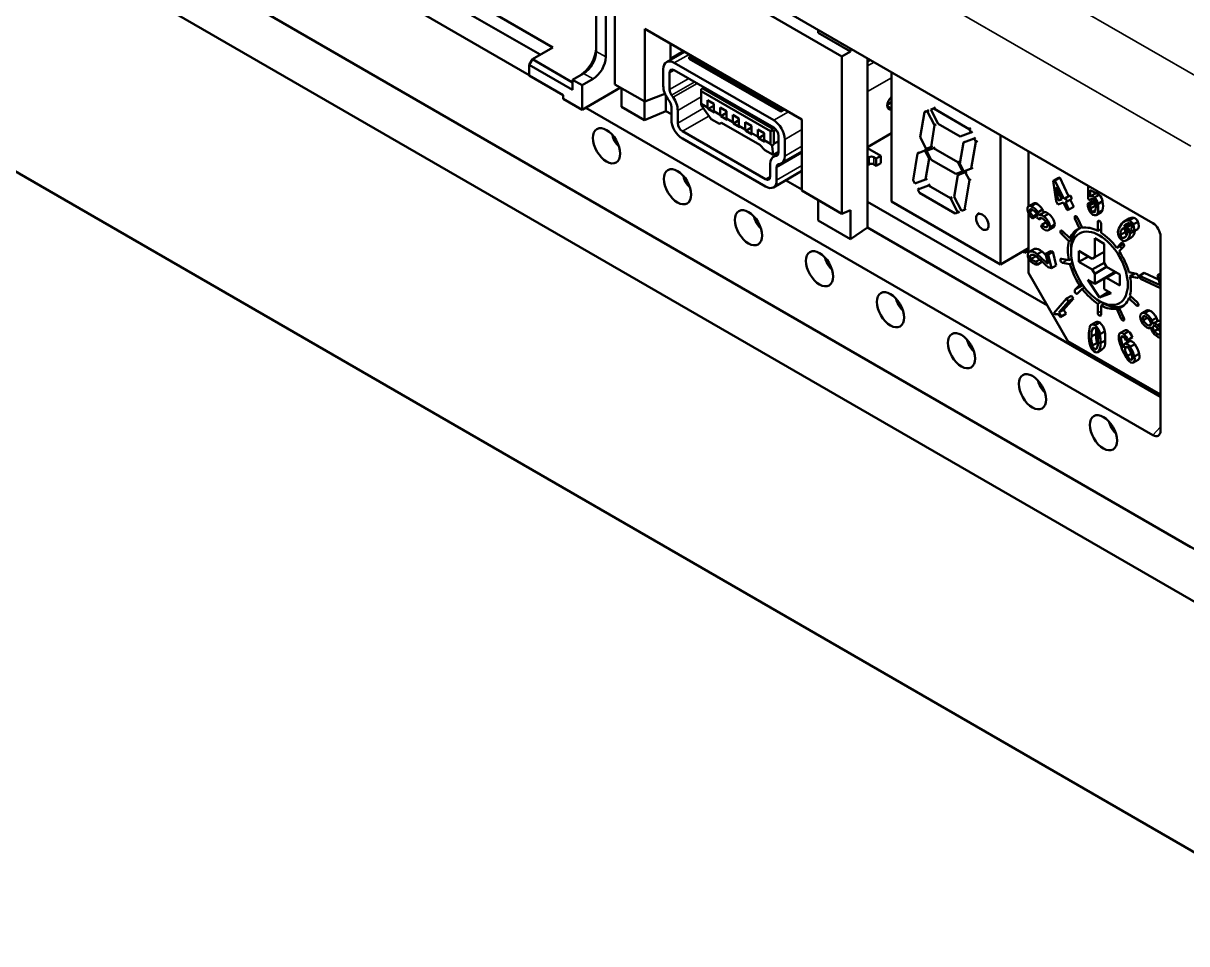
# Model space of a CAD drawing. Header units: millimetres. Extents: x 16 to 1137, y -51 to 344.
# Drawn here: x 284.8 to 336.9, y 202.9 to 244.2 of the extents above; entities that cross this region are included whole.
import ezdxf

# ---------------------------------------------------------------- set-up
doc = ezdxf.new("R2010")
doc.units = ezdxf.units.MM
doc.header["$LTSCALE"] = 1.2
doc.layers.add('외형선(ISO)', color=7, linetype='Continuous', lineweight=50)
doc.layers.add('좁은 외형선(ISO)', color=7, linetype='Continuous', lineweight=35)

msp = doc.modelspace()

# ---------------------------------------------------------------- linework, layer by layer
at = {"layer": '외형선(ISO)', "color": 7}
for p, q in [((342.767, 215.059), (251.55, 267.723)), ((338.878, 219.672), (255.439, 267.845)), ((337.113, 220.691), (257.21, 266.823)), ((344.358, 202.913), (251.727, 256.394)), ((292.456, 252.352), (308.508, 243.085)), ((292.456, 251.699), (307.942, 242.758)), ((307.447, 241.844), (291.417, 251.099)), ((310.999, 249.297), (335.4, 235.209)), ((311.291, 241.422), (311.291, 248.556)), ((311.291, 248.556), (321.464, 242.683)), ((310.452, 247.637), (310.452, 242.901)), ((310.877, 247.392), (310.877, 242.656)), ((312.625, 243.918), (312.625, 240.652)), ((319.67, 239.85), (312.625, 243.918)), ((320.408, 243.739), (320.408, 243.865)), ((321.851, 242.906), (320.408, 243.739)), ((307.589, 242.554), (308.508, 243.085)), ((313.778, 243.252), (313.778, 242.527)), ((307.447, 242.309), (307.589, 242.554)), ((307.589, 242.554), (309.392, 241.513)), ((313.602, 242.426), (314.406, 242.889)), ((313.778, 242.576), (314.363, 242.914)), ((314.717, 242.71), (314.624, 242.656)), ((314.624, 242.575), (314.624, 242.656)), ((314.624, 242.656), (318.725, 240.288)), ((314.624, 242.575), (318.725, 240.207)), ((321.851, 242.906), (321.464, 242.683)), ((321.464, 242.683), (321.464, 235.63)), ((321.851, 243.032), (321.851, 242.906)), ((322.617, 242.589), (322.617, 235.006)), ((322.617, 242.535), (322.664, 242.562)), ((307.447, 242.309), (309.392, 241.187)), ((307.447, 242.309), (307.447, 241.819)), ((313.458, 241.354), (313.458, 242.105)), ((313.952, 242.391), (318.407, 239.819)), ((318.407, 239.492), (313.952, 242.064)), ((322.617, 242.454), (322.735, 242.521)), ((308.967, 240.942), (307.447, 241.819)), ((309.887, 241.921), (309.392, 241.636)), ((309.392, 241.636), (309.816, 241.391)), ((309.392, 241.636), (309.392, 241.187)), ((310.311, 241.676), (309.816, 241.391)), ((313.74, 241.942), (313.74, 241.191)), ((323.693, 241.968), (323.693, 236.175)), ((309.816, 241.391), (309.816, 240.288)), ((309.816, 240.288), (311.535, 241.281)), ((312.625, 240.652), (311.291, 241.422)), ((311.584, 240.419), (311.584, 241.253)), ((313.533, 241.007), (312.625, 240.652)), ((315.155, 241.207), (315.225, 241.248)), ((315.155, 241.125), (315.155, 241.207)), ((318.266, 239.329), (315.155, 241.125)), ((315.155, 241.125), (315.155, 240.554)), ((315.296, 241.289), (315.225, 241.248)), ((318.337, 239.452), (315.225, 241.248)), ((308.967, 240.778), (308.967, 240.942)), ((308.967, 240.778), (309.816, 240.288)), ((312.613, 240.659), (312.613, 239.825)), ((313.575, 240.917), (313.575, 240.227)), ((313.732, 240.675), (313.666, 240.767)), ((313.83, 240.939), (313.896, 240.847)), ((315.155, 240.554), (315.437, 240.39)), ((315.155, 240.554), (315.155, 240.496)), ((315.605, 239.865), (315.155, 240.496)), ((315.437, 240.39), (315.437, 240.717)), ((315.437, 240.717), (315.72, 240.554)), ((315.72, 240.472), (315.468, 240.326)), ((315.72, 240.554), (315.72, 240.227)), ((323.501, 240.514), (323.693, 240.625)), ((335.4, 225.705), (309.979, 240.382)), ((312.613, 239.825), (311.584, 240.419)), ((313.575, 240.227), (312.613, 239.825)), ((313.575, 240.227), (313.822, 240.085)), ((313.822, 239.854), (313.822, 240.424)), ((314.105, 240.26), (314.105, 239.69)), ((315.468, 240.326), (315.437, 240.39)), ((315.751, 240.163), (315.468, 240.326)), ((315.72, 240.227), (316.003, 240.064)), ((315.751, 240.163), (315.72, 240.227)), ((316.003, 240.064), (316.003, 240.39)), ((316.003, 240.39), (316.286, 240.227)), ((316.034, 240), (316.003, 240.064)), ((316.286, 240.146), (316.034, 240)), ((316.317, 239.837), (316.034, 240)), ((316.286, 240.227), (316.286, 239.901)), ((316.569, 240.064), (316.852, 239.901)), ((316.569, 239.737), (316.569, 240.064)), ((318.725, 240.288), (318.818, 240.342)), ((318.725, 240.207), (318.889, 240.301)), ((318.725, 240.288), (318.725, 240.207)), ((325.168, 240.18), (324.98, 239.054)), ((325.168, 240.18), (325.294, 240.229)), ((325.239, 240.221), (325.168, 240.18)), ((325.294, 240.229), (325.365, 240.27)), ((325.621, 239.591), (325.294, 240.229)), ((325.457, 240.293), (325.583, 240.342)), ((325.528, 240.334), (325.457, 240.293)), ((325.457, 240.293), (325.783, 239.655)), ((325.583, 240.342), (325.654, 240.383)), ((327.174, 239.424), (325.583, 240.342)), ((315.605, 239.865), (315.972, 239.653)), ((315.972, 239.653), (316.063, 239.705)), ((316.063, 239.705), (317.786, 238.71)), ((316.286, 239.901), (316.569, 239.737)), ((316.317, 239.837), (316.286, 239.901)), ((316.599, 239.673), (316.569, 239.737)), ((316.852, 239.819), (316.599, 239.673)), ((316.882, 239.51), (316.599, 239.673)), ((316.852, 239.901), (316.852, 239.574)), ((316.852, 239.574), (317.134, 239.411)), ((316.882, 239.51), (316.852, 239.574)), ((317.134, 239.411), (317.134, 239.737)), ((317.134, 239.737), (317.417, 239.574)), ((317.165, 239.347), (317.134, 239.411)), ((317.417, 239.492), (317.165, 239.347)), ((317.417, 239.574), (317.417, 239.247)), ((317.7, 239.084), (317.7, 239.411)), ((317.7, 239.411), (317.983, 239.247)), ((318.407, 239.492), (318.337, 239.452)), ((318.337, 239.37), (318.337, 239.452)), ((318.518, 239.393), (318.407, 239.329)), ((319.67, 236.666), (319.67, 239.85)), ((325.459, 238.626), (325.621, 239.591)), ((325.692, 239.632), (325.621, 239.591)), ((325.783, 239.655), (326.772, 239.084)), ((327.244, 239.465), (327.174, 239.424)), ((327.174, 239.424), (327.252, 239.272)), ((314.317, 239.323), (318.043, 237.171)), ((318.043, 236.845), (314.317, 238.996)), ((317.448, 239.183), (317.165, 239.347)), ((317.417, 239.247), (317.7, 239.084)), ((317.448, 239.183), (317.417, 239.247)), ((317.731, 239.02), (317.7, 239.084)), ((317.983, 239.166), (317.731, 239.02)), ((318.014, 238.857), (317.731, 239.02)), ((317.983, 239.247), (317.983, 238.921)), ((317.983, 238.921), (318.266, 238.757)), ((318.014, 238.857), (317.983, 238.921)), ((318.266, 239.329), (318.337, 239.37)), ((318.266, 238.757), (318.266, 239.329)), ((318.337, 239.37), (318.407, 239.329)), ((318.407, 238.757), (318.407, 239.329)), ((318.619, 238.88), (318.407, 238.757)), ((318.619, 238.374), (318.619, 239.125)), ((318.902, 238.962), (318.902, 238.21)), ((323.693, 239.237), (322.617, 238.616)), ((324.98, 239.054), (325.242, 238.541)), ((326.772, 239.084), (327.252, 239.272)), ((327.388, 239.005), (326.909, 238.818)), ((327.252, 239.272), (327.322, 239.313)), ((327.459, 239.046), (327.388, 239.005)), ((327.388, 239.005), (327.466, 238.853)), ((327.466, 238.853), (327.537, 238.894)), ((328.572, 233.358), (328.572, 239.151)), ((317.786, 238.71), (318.014, 238.474)), ((318.014, 238.474), (318.381, 238.262)), ((318.266, 238.757), (318.343, 238.655)), ((318.343, 238.655), (318.407, 238.757)), ((318.381, 238.262), (318.343, 238.655)), ((318.619, 238.4), (318.381, 238.262)), ((318.757, 237.89), (319.67, 238.417)), ((322.617, 238.572), (323.216, 238.227)), ((325.19, 238.46), (324.858, 238.33)), ((324.858, 238.33), (324.929, 238.371)), ((325.19, 238.46), (325.261, 238.501)), ((325.372, 238.105), (325.19, 238.46)), ((325.242, 238.541), (325.459, 238.626)), ((325.569, 238.562), (325.264, 238.443)), ((325.264, 238.443), (325.335, 238.483)), ((325.264, 238.443), (325.464, 238.051)), ((325.53, 238.667), (325.459, 238.626)), ((325.64, 238.603), (325.569, 238.562)), ((326.659, 237.933), (325.569, 238.562)), ((326.909, 238.818), (326.752, 237.88)), ((326.909, 238.818), (326.979, 238.859)), ((327.265, 237.654), (327.466, 238.853)), ((329.827, 238.427), (329.827, 235.96)), ((318.255, 237.294), (318.255, 237.864)), ((318.4, 238.184), (318.609, 238.305)), ((318.464, 238.21), (318.53, 238.226)), ((318.693, 237.865), (318.628, 237.849)), ((322.685, 238.166), (322.617, 238.126)), ((322.685, 237.839), (322.617, 237.8)), ((323.003, 238.104), (322.897, 238.166)), ((323.003, 237.778), (322.897, 237.839)), ((323.003, 238.104), (323.216, 238.227)), ((323.003, 238.104), (323.003, 237.778)), ((323.003, 237.778), (323.216, 237.9)), ((323.216, 238.227), (323.216, 237.9)), ((324.858, 238.33), (324.658, 237.131)), ((325.215, 237.166), (325.372, 238.105)), ((325.422, 238.134), (325.372, 238.105)), ((325.464, 238.051), (326.572, 237.412)), ((326.659, 237.933), (326.73, 237.974)), ((326.867, 237.527), (326.659, 237.933)), ((326.752, 237.88), (326.933, 237.524)), ((318.393, 236.81), (319.67, 237.547)), ((318.538, 237.701), (318.538, 237.131)), ((326.664, 237.358), (326.503, 236.393)), ((326.572, 237.412), (326.867, 237.527)), ((326.996, 237.488), (326.664, 237.358)), ((326.735, 237.399), (326.664, 237.358)), ((326.867, 237.527), (326.917, 237.556)), ((326.933, 237.524), (327.265, 237.654)), ((326.996, 237.488), (327.067, 237.529)), ((327.178, 237.133), (326.996, 237.488)), ((327.265, 237.654), (327.336, 237.695)), ((318.943, 237.128), (319.67, 236.708)), ((324.735, 236.979), (324.658, 237.131)), ((324.735, 236.979), (325.215, 237.166)), ((325.351, 236.9), (324.872, 236.712)), ((325.215, 237.166), (325.285, 237.207)), ((325.422, 236.941), (325.351, 236.9)), ((326.34, 236.329), (325.351, 236.9)), ((326.955, 235.804), (327.178, 237.133)), ((327.248, 237.174), (327.178, 237.133)), ((330.929, 237.096), (331.141, 237.219)), ((331.015, 237.123), (330.929, 237.096)), ((330.929, 237.096), (331.075, 236.197)), ((331.015, 237.123), (331.227, 237.246)), ((331.415, 236.296), (331.015, 237.123)), ((331.327, 236.268), (331.061, 236.817)), ((331.061, 236.817), (331.161, 236.215)), ((331.141, 237.219), (331.227, 237.246)), ((331.227, 237.246), (331.627, 236.419)), ((332.501, 236.883), (332.497, 236.28)), ((321.464, 235.63), (319.67, 236.666)), ((324.872, 236.712), (324.943, 236.753)), ((324.95, 236.56), (324.872, 236.712)), ((324.95, 236.56), (326.54, 235.642)), ((326.34, 236.329), (326.411, 236.37)), ((326.666, 235.691), (326.34, 236.329)), ((326.503, 236.393), (326.829, 235.755)), ((331.161, 236.215), (331.311, 236.302)), ((331.161, 236.215), (331.327, 236.268)), ((331.415, 236.296), (331.627, 236.419)), ((331.494, 236.321), (331.415, 236.296)), ((331.494, 236.321), (331.706, 236.444)), ((331.562, 236.179), (331.494, 236.321)), ((331.562, 236.179), (331.775, 236.302)), ((331.627, 236.419), (331.706, 236.444)), ((331.706, 236.444), (331.775, 236.302)), ((332.497, 236.28), (332.592, 236.23)), ((332.591, 236.389), (332.597, 236.692)), ((332.592, 236.23), (332.699, 236.292)), ((332.597, 236.692), (332.916, 236.525)), ((332.826, 236.532), (332.613, 236.409)), ((332.783, 236.36), (332.995, 236.483)), ((332.804, 236.584), (332.803, 236.518)), ((332.916, 236.525), (332.911, 236.646)), ((332.916, 236.525), (333.018, 236.584)), ((320.408, 235.324), (320.408, 236.24)), ((321.851, 235.782), (321.464, 235.63)), ((321.851, 235.782), (321.851, 234.491)), ((322.617, 236.164), (330.676, 231.511)), ((323.693, 236.175), (328.572, 233.358)), ((326.955, 235.804), (326.829, 235.755)), ((327.026, 235.845), (326.955, 235.804)), ((330.052, 236.091), (329.84, 235.968)), ((329.894, 235.723), (330.028, 235.8)), ((329.942, 235.974), (330.154, 236.097)), ((330.252, 235.689), (330.464, 235.812)), ((331.075, 236.197), (331.148, 236.047)), ((331.148, 236.047), (331.396, 236.126)), ((331.396, 236.126), (331.556, 235.795)), ((331.484, 236.154), (331.562, 236.179)), ((331.644, 235.823), (331.484, 236.154)), ((331.556, 235.795), (331.644, 235.823)), ((331.644, 235.823), (331.857, 235.945)), ((331.704, 236.261), (331.857, 235.945)), ((332.477, 236.063), (332.69, 236.186)), ((332.587, 236.006), (332.477, 236.063)), ((332.587, 236.006), (332.799, 236.129)), ((332.612, 235.866), (332.825, 235.989)), ((332.69, 236.186), (332.799, 236.129)), ((332.702, 235.72), (332.834, 235.797)), ((332.933, 235.665), (333.146, 235.788)), ((332.94, 236.065), (333.152, 236.188)), ((321.851, 234.491), (320.408, 235.324)), ((326.666, 235.691), (326.54, 235.642)), ((326.737, 235.732), (326.666, 235.691)), ((327.559, 235.611), (327.629, 235.652)), ((329.827, 235.663), (329.827, 233.896)), ((330.012, 235.414), (330.218, 235.533)), ((330.012, 235.414), (330.043, 235.513)), ((330.043, 235.513), (330.199, 235.603)), ((330.21, 235.461), (330.307, 235.371)), ((330.514, 235.685), (330.302, 235.562)), ((330.307, 235.371), (330.418, 235.436)), ((330.431, 235.135), (330.628, 235.248)), ((330.519, 235.504), (330.732, 235.627)), ((331.913, 235.421), (332.122, 234.969)), ((332.236, 234.999), (332.027, 235.451)), ((333.082, 235.695), (332.87, 235.572)), ((332.938, 235.267), (332.938, 234.857)), ((334.337, 235.41), (334.125, 235.288)), ((334.334, 235.33), (334.546, 235.452)), ((334.521, 235.151), (334.733, 235.273)), ((322.617, 235.006), (321.851, 234.491)), ((322.617, 235.006), (335.748, 227.425)), ((327.959, 234.919), (328.029, 234.959)), ((330.431, 235.135), (330.4, 235.032)), ((330.939, 235.012), (330.727, 234.889)), ((330.792, 235.03), (331.004, 235.152)), ((331.306, 234.721), (331.644, 234.399)), ((331.688, 234.529), (331.35, 234.851)), ((332.223, 235.027), (332.122, 234.969)), ((333.08, 234.938), (332.938, 234.857)), ((333.08, 234.775), (333.08, 235.185)), ((333.95, 234.682), (334.162, 234.805)), ((334, 234.9), (334.131, 234.976)), ((334.099, 235.056), (334.311, 235.179)), ((334.242, 235.033), (334.423, 235.137)), ((334.384, 234.736), (334.596, 234.858)), ((334.445, 234.981), (334.42, 234.936)), ((334.42, 234.936), (334.513, 234.818)), ((334.513, 234.818), (334.725, 234.94)), ((331.785, 234.481), (331.644, 234.399)), ((331.829, 234.611), (331.688, 234.529)), ((332.797, 234.532), (332.797, 233.675)), ((333.221, 234.287), (332.797, 234.532)), ((333.221, 233.43), (333.221, 234.287)), ((333.991, 234.317), (333.782, 234.106)), ((334.087, 234.282), (333.782, 234.106)), ((334.07, 234.541), (334.184, 234.607)), ((334.424, 234.551), (334.212, 234.428)), ((335.748, 234.606), (335.748, 225.906)), ((329.827, 234.083), (328.572, 233.358)), ((329.654, 233.877), (329.562, 233.93)), ((329.827, 233.977), (329.654, 233.877)), ((330.072, 234.047), (329.86, 233.925)), ((329.923, 233.766), (329.947, 233.78)), ((329.956, 233.601), (330.168, 233.724)), ((330.223, 233.819), (330.435, 233.941)), ((330.597, 233.832), (330.809, 233.954)), ((330.71, 233.809), (330.597, 233.832)), ((330.597, 233.832), (330.707, 233.377)), ((330.71, 233.809), (330.922, 233.931)), ((330.859, 233.191), (330.71, 233.809)), ((330.809, 233.954), (330.922, 233.931)), ((330.922, 233.931), (331.072, 233.314)), ((331.736, 233.92), (331.736, 234.083)), ((332.09, 233.471), (332.09, 233.961)), ((332.691, 233.614), (332.09, 233.961)), ((332.514, 233.716), (332.09, 233.471)), ((332.797, 233.675), (332.691, 233.614)), ((333.221, 233.92), (332.797, 233.675)), ((333.896, 233.944), (334.105, 234.155)), ((329.827, 233.64), (329.827, 232.981)), ((330.179, 233.484), (330.336, 233.575)), ((330.212, 233.344), (330.179, 233.484)), ((330.212, 233.344), (330.424, 233.467)), ((330.417, 233.499), (330.424, 233.467)), ((330.758, 233.212), (330.859, 233.191)), ((330.859, 233.191), (331.072, 233.314)), ((331.644, 233.547), (331.306, 233.615)), ((331.35, 233.435), (331.688, 233.366)), ((331.761, 233.615), (331.644, 233.547)), ((331.798, 233.43), (331.688, 233.366)), ((332.09, 233.471), (332.691, 233.124)), ((333.221, 233.43), (332.691, 233.124)), ((333.327, 233.246), (332.797, 232.94)), ((333.327, 233.246), (333.221, 233.43)), ((333.928, 232.899), (333.327, 233.246)), ((331.595, 229.919), (329.827, 232.981)), ((332.485, 232.671), (333.009, 231.878)), ((332.797, 232.491), (332.485, 232.671)), ((332.691, 233.124), (332.797, 232.94)), ((333.716, 233.022), (332.797, 232.491)), ((332.797, 232.94), (332.797, 232.491)), ((333.221, 232.695), (333.327, 232.756)), ((333.221, 232.246), (333.221, 232.695)), ((333.751, 233.001), (333.327, 232.756)), ((333.327, 232.756), (333.928, 232.409)), ((333.928, 232.409), (333.928, 232.899)), ((334.668, 232.935), (334.33, 233.004)), ((334.594, 232.95), (334.374, 232.823)), ((334.374, 232.823), (334.712, 232.755)), ((334.81, 232.853), (335.022, 232.975)), ((335.73, 232.426), (334.81, 232.853)), ((334.81, 232.853), (334.845, 232.718)), ((334.845, 232.718), (335.748, 232.297)), ((335.022, 232.975), (335.663, 232.678)), ((335.611, 232.872), (335.748, 232.951)), ((335.726, 232.854), (335.611, 232.872)), ((335.611, 232.872), (335.73, 232.426)), ((335.726, 232.854), (335.748, 232.867)), ((335.748, 232.769), (335.726, 232.854)), ((332.122, 232.426), (331.913, 232.214)), ((332.027, 232.052), (332.236, 232.264)), ((332.222, 232.484), (332.122, 232.426)), ((332.338, 232.323), (332.236, 232.264)), ((333.433, 232.123), (333.009, 231.878)), ((333.533, 232.066), (333.221, 232.246)), ((331.54, 231.825), (330.964, 231.172)), ((331.191, 231.202), (331.63, 231.702)), ((331.843, 231.825), (331.403, 231.325)), ((331.54, 231.825), (331.752, 231.948)), ((331.63, 231.702), (331.54, 231.825)), ((331.63, 231.702), (331.843, 231.825)), ((331.752, 231.948), (331.843, 231.825)), ((333.078, 231.675), (332.938, 231.595)), ((332.938, 231.595), (332.938, 231.184)), ((333.009, 231.878), (333.533, 232.066)), ((333.009, 231.715), (333.15, 231.634)), ((333.221, 231.595), (333.08, 231.513)), ((334.443, 231.905), (334.33, 231.84)), ((334.33, 231.84), (334.668, 231.518)), ((334.712, 231.648), (334.374, 231.97)), ((330.964, 231.172), (331.011, 231.108)), ((331.011, 231.108), (331.048, 231.129)), ((331.191, 231.202), (331.403, 231.325)), ((331.309, 231.042), (331.191, 231.202)), ((331.266, 230.994), (331.478, 231.117)), ((331.309, 231.042), (331.521, 231.165)), ((331.403, 231.325), (331.521, 231.165)), ((331.521, 231.165), (331.478, 231.117)), ((333.08, 231.103), (333.08, 231.513)), ((333.923, 231.453), (333.782, 231.371)), ((333.782, 231.371), (333.991, 230.919)), ((334.038, 231.483), (333.896, 231.401)), ((334.105, 230.949), (333.896, 231.401)), ((335.121, 231.293), (334.908, 231.17)), ((335.034, 231.174), (335.246, 231.297)), ((331.266, 230.994), (331.309, 231.042)), ((332.852, 230.775), (332.64, 230.652)), ((332.815, 230.629), (333.027, 230.751)), ((334.954, 230.997), (335.03, 231.041)), ((334.975, 230.855), (335.164, 230.964)), ((335.217, 230.613), (335.313, 230.668)), ((335.338, 230.526), (335.31, 230.51)), ((335.357, 230.84), (335.569, 230.963)), ((335.612, 230.82), (335.4, 230.697)), ((335.405, 230.565), (335.469, 230.602)), ((335.607, 230.639), (335.748, 230.721)), ((332.65, 230.125), (332.863, 230.247)), ((332.724, 230.507), (332.737, 230.515)), ((333.034, 230.228), (333.246, 230.351)), ((334.143, 230.399), (333.931, 230.276)), ((333.981, 230.08), (334.067, 230.129)), ((334.106, 230.234), (334.318, 230.356)), ((334.279, 229.967), (334.491, 230.09)), ((335.472, 230.364), (335.651, 230.468)), ((335.664, 230.212), (335.74, 230.255)), ((331.595, 229.919), (335.748, 227.521)), ((332.694, 229.717), (332.906, 229.839)), ((333.121, 229.537), (332.909, 229.415)), ((333.057, 229.825), (333.269, 229.947)), ((334.37, 229.923), (334.158, 229.801)), ((334.161, 229.616), (334.241, 229.662)), ((334.17, 229.806), (334.382, 229.929)), ((334.186, 229.955), (334.279, 229.967)), ((334.385, 229.657), (334.597, 229.779)), ((334.267, 229.256), (334.435, 229.353)), ((334.415, 229.088), (334.482, 229.127)), ((334.745, 229.083), (334.533, 228.96)), ((334.573, 229.229), (334.785, 229.352))]:
    msp.add_line(p, q, dxfattribs=at)
for centre, major_axis, ratio, start_param, end_param in [((309.745, 242.656), (0.5, 0.866), 0.57735, 3.926991, 5.497787), ((309.887, 242.575), (0.4, 0.693), 0.57735, 3.926991, 5.497787), ((310.311, 242.33), (-0.4, -0.693), 0.57735, 0.785398, 2.356194), ((313.952, 241.819), (-0.35, 0.606), 0.57735, 5.497787, 7.068583), ((313.952, 241.819), (-0.15, 0.26), 0.57735, 5.497787, 7.068583), ((313.952, 241.068), (-0.35, 0.606), 0.57735, 0.785398, 1.739774), ((313.952, 241.068), (0.15, -0.26), 0.57735, 3.926991, 4.881366), ((313.61, 240.546), (-0.15, 0.26), 0.57735, 3.926991, 4.881366), ((313.61, 240.546), (0.35, -0.606), 0.57735, 0.785398, 1.739774), ((323.746, 240.615), (-0.175, -0.303), 0.57735, 4.142951, 6.852623), ((314.317, 239.568), (-0.35, 0.606), 0.57735, 0.785398, 2.356194), ((314.317, 239.568), (0.15, -0.26), 0.57735, 3.926991, 5.497787), ((318.407, 239.247), (0.35, -0.606), 0.57735, 0.785398, 2.356194), ((318.407, 239.247), (-0.15, 0.26), 0.57735, 3.926991, 5.497787), ((311.547, 239.039), (-0.269, 0.466), 0.57735, 0.994305, 2.147288), ((318.407, 238.496), (0.15, -0.26), 0.57735, 6.114208, 7.068583), ((318.75, 237.578), (-0.35, 0.606), 0.57735, 6.114208, 7.068583), ((318.75, 237.578), (-0.15, 0.26), 0.57735, 6.114208, 7.068583), ((318.407, 238.496), (0.35, -0.606), 0.57735, 6.114208, 7.068583), ((322.791, 238.104), (-0.15, 0), 0.57735, 3.926991, 5.497787), ((322.791, 237.778), (-0.15, 0), 0.57735, 3.926991, 5.497787), ((314.729, 237.202), (-0.269, 0.466), 0.57735, 0.994305, 2.147288), ((318.043, 237.416), (0.15, -0.26), 0.57735, 5.497787, 7.068583), ((318.043, 237.416), (0.35, -0.606), 0.57735, 5.497787, 7.068583), ((332.733, 236.202), (-0.12, 0.207), 0.57735, 5.200767, 6.499729), ((332.751, 236.079), (-0.118, 0.205), 0.57735, 5.654535, 6.753276), ((332.707, 236.156), (-0.086, 0.149), 0.57735, 4.069571, 5.351627), ((332.707, 236.144), (-0.168, 0.291), 0.57735, 4.130935, 5.17482), ((332.945, 236.324), (-0.12, 0.207), 0.57735, 5.867721, 6.283185), ((332.945, 236.324), (-0.12, 0.207), 0.57735, 5.200767, 5.618661), ((332.919, 236.266), (-0.168, 0.291), 0.57735, 4.130935, 5.17482), ((329.987, 235.714), (-0.147, 0.255), 0.57735, 5.715321, 7.18299), ((330.079, 235.725), (0.219, -0.379), 0.57735, 4.18732, 5.279931), ((329.98, 235.717), (-0.067, 0.115), 0.57735, 5.879467, 7.485412), ((330.001, 235.513), (-0.265, 0.459), 0.57735, 4.763563, 5.655724), ((330.012, 235.527), (-0.174, 0.301), 0.57735, 4.940365, 5.775065), ((330.199, 235.836), (-0.147, 0.255), 0.57735, 5.715321, 6.283185), ((330.213, 235.635), (-0.265, 0.459), 0.57735, 4.763563, 5.655724), ((330.372, 235.759), (-0.092, 0.16), 0.57735, 3.887207, 4.710878), ((333.073, 235.805), (0.425, -0.735), 0.57735, 4.050941, 4.308545), ((332.722, 235.828), (0.153, -0.266), 0.57735, 4.243462, 5.456177), ((333.046, 235.801), (0.327, -0.566), 0.57735, 4.039043, 4.280211), ((332.724, 235.839), (0.082, -0.143), 0.57735, 4.209452, 5.302085), ((333.258, 235.923), (0.327, -0.566), 0.57735, 4.039043, 4.280211), ((332.248, 236.271), (-0.423, 0.733), 0.57735, 3.620194, 4.175192), ((332.937, 235.962), (0.082, -0.143), 0.57735, 4.209452, 4.607729), ((332.283, 236.256), (-0.479, 0.829), 0.57735, 3.648156, 4.170375), ((332.913, 235.987), (0.169, -0.293), 0.57735, 0, 0.545118), ((332.495, 236.378), (-0.479, 0.829), 0.57735, 3.648156, 4.170375), ((317.911, 235.365), (-0.269, 0.466), 0.57735, 0.994305, 2.147288), ((330.096, 235.748), (0.167, -0.29), 0.57735, 4.471779, 5.267972), ((330.09, 235.586), (-0.091, 0.158), 0.57735, 3.541076, 5.083544), ((330.159, 235.636), (-0.092, 0.16), 0.57735, 3.878091, 4.710878), ((330.461, 235.288), (-0.159, 0.275), 0.57735, 5.234514, 6.367739), ((330.43, 235.287), (-0.088, 0.152), 0.57735, 5.690919, 6.976867), ((330.448, 235.072), (-0.213, 0.37), 0.57735, 4.901514, 5.635349), ((330.673, 235.41), (-0.159, 0.275), 0.57735, 5.234514, 6.283185), ((330.502, 235.179), (-0.206, 0.356), 0.57735, 3.98093, 5.438022), ((330.553, 235.176), (0.089, -0.153), 0.57735, 0.138939, 1.813815), ((330.714, 235.301), (-0.206, 0.356), 0.57735, 3.98093, 5.438022), ((331.97, 235.436), (-0.05, 0.0866), 0.57735, 4.555309, 7.696902), ((332.714, 235.843), (0.08, -0.138), 0.57735, 5.391923, 6.684033), ((332.701, 235.865), (0.169, -0.293), 0.57735, 5.54756, 6.828303), ((333.009, 235.226), (-0.05, 0.0866), 0.57735, 3.926991, 7.068583), ((334.588, 234.486), (-0.463, 0.802), 0.57735, 5.896177, 6.548757), ((334.362, 235.067), (-0.078, 0.135), 0.57735, 4.94773, 6.260614), ((334.38, 235.102), (-0.127, 0.221), 0.57735, 4.602901, 5.755381), ((334.801, 234.608), (-0.463, 0.802), 0.57735, 5.896177, 6.283185), ((334.592, 235.224), (-0.127, 0.221), 0.57735, 4.602901, 5.755381), ((334.514, 235.237), (0.184, -0.318), 0.57735, 0.159976, 1.356582), ((330.542, 235.355), (0.268, -0.463), 0.57735, 5.111243, 5.595579), ((330.526, 235.288), (0.144, -0.249), 0.57735, 5.013537, 6.169503), ((330.568, 235.164), (0.159, -0.275), 0.57735, 5.547807, 7.04997), ((330.78, 235.286), (0.159, -0.275), 0.57735, 0, 0.766785), ((331.328, 234.786), (-0.05, 0.0866), 0.57735, 5.183628, 8.325221), ((333.009, 233.185), (-1, 1.732), 0.57735, 6.176127, 6.704403), ((333.15, 233.267), (-1, 1.732), 0.57735, 0.07077, 0.785398), ((333.009, 233.185), (-1, 1.732), 0.57735, 5.547808, 6.076085), ((333.009, 233.185), (-1, 1.732), 0.57735, 4.919489, 5.447766), ((334.082, 234.656), (0.174, -0.302), 0.57735, 3.648806, 4.756195), ((335.082, 233.73), (-0.913, 1.581), 0.57735, 0.180831, 0.494728), ((334.265, 234.545), (-0.225, 0.389), 0.57735, 0.20035, 0.907279), ((334.247, 234.624), (-0.193, 0.334), 0.57735, 5.828612, 6.630175), ((334.73, 234.292), (-0.509, 0.882), 0.57735, 6.162959, 6.567142), ((334.247, 234.753), (-0.17, 0.294), 0.57735, 5.518566, 6.165049), ((334.477, 234.667), (0.225, -0.389), 0.57735, 3.574995, 4.048871), ((334.185, 234.866), (-0.059, 0.103), 0.57735, 3.924896, 5.819194), ((334.245, 234.772), (0.06, -0.103), 0.57735, 4.09001, 5.414057), ((333.785, 235.168), (0.427, -0.739), 0.57735, 6.187356, 6.944434), ((333.89, 235.055), (0.268, -0.464), 0.57735, 0.11537, 0.740878), ((334.211, 234.854), (-0.123, 0.213), 0.57735, 3.836522, 5.317623), ((334.942, 234.414), (-0.509, 0.882), 0.57735, 0.228582, 0.283956), ((334.459, 234.876), (-0.17, 0.294), 0.57735, 5.840238, 6.165049), ((334.356, 235.088), (0.072, -0.124), 0.57735, 0.297137, 1.678405), ((333.997, 235.29), (0.427, -0.739), 0.57735, 0, 0.661248), ((334.302, 235.115), (0.184, -0.318), 0.57735, 0.159976, 1.356582), ((334.423, 234.976), (-0.123, 0.213), 0.57735, 3.836522, 3.878471), ((335.389, 234.801), (0.25, -0.433), 0.59503, 0.800477, 2.341115), ((333.009, 233.185), (1, -1.732), 0.57735, 3.662852, 4.191129), ((334.036, 234.661), (0.143, -0.248), 0.57735, 4.862823, 6.21751), ((333.15, 233.267), (1, -1.732), 0.57735, 1.699996, 1.777897), ((334.033, 234.65), (0.06, -0.103), 0.57735, 4.09001, 5.963584), ((334.048, 234.236), (0.05, -0.0866), 0.57735, 0.15708, 3.298672), ((333.904, 234.96), (0.23, -0.398), 0.57735, 6.034237, 6.554316), ((329.866, 233.754), (-0.15, 0.26), 0.57735, 5.682163, 7.068583), ((330.015, 233.655), (-0.156, 0.27), 0.57735, 6.033293, 7.331337), ((330.004, 233.672), (0.149, -0.258), 0.57735, 4.240777, 5.548765), ((330.133, 233.374), (-0.311, 0.538), 0.57735, 5.292555, 6.049339), ((329.991, 233.669), (-0.06, 0.103), 0.57735, 0.152338, 1.923236), ((330.128, 233.439), (-0.193, 0.334), 0.57735, 5.228977, 6.345325), ((330.227, 233.778), (-0.156, 0.27), 0.57735, 6.033293, 6.283185), ((330.345, 233.497), (-0.311, 0.538), 0.57735, 5.292555, 6.049339), ((330.203, 233.791), (0.06, -0.103), 0.57735, 4.951732, 5.064829), ((330.266, 234.022), (0.228, -0.395), 0.57735, 5.189037, 5.400377), ((326.991, 223.047), (-7.988, 13.836), 0.57735, 5.173353, 5.20975), ((333.335, 243.372), (7.29, -12.627), 0.57735, 5.191182, 5.240067), ((333.547, 243.494), (7.29, -12.627), 0.57735, 5.191182, 5.208897), ((333.009, 233.185), (-1, 1.732), 0.57735, 4.291171, 4.819448), ((321.093, 233.528), (-0.269, 0.466), 0.57735, 0.994305, 2.147288), ((330.054, 233.899), (0.228, -0.395), 0.57735, 5.189037, 5.894948), ((330.024, 234.075), (0.403, -0.698), 0.57735, 5.480492, 5.83422), ((330.733, 233.764), (0.33, -0.571), 0.57735, 5.191058, 5.550806), ((331.328, 233.525), (-0.05, 0.0866), 0.57735, 5.811946, 8.953539), ((333.009, 233.185), (1, -1.732), 0.57735, 4.291171, 4.819448), ((333.009, 233.185), (-1, 1.732), 0.57735, 3.662852, 4.191129), ((333.15, 233.267), (1, -1.732), 0.57735, 1.049537, 1.085353), ((334.69, 232.845), (0.05, -0.0866), 0.57735, 5.811946, 8.953539), ((331.97, 232.133), (-0.05, 0.0866), 0.57735, 0.15708, 3.298672), ((333.009, 233.185), (1, -1.732), 0.57735, 4.919489, 5.447766), ((324.275, 231.691), (-0.269, 0.466), 0.57735, 0.994305, 2.147288), ((333.15, 233.267), (1, -1.732), 0.57735, 5.497787, 6.212416), ((333.009, 233.185), (1, -1.732), 0.57735, 6.176127, 6.704403), ((334.69, 231.583), (0.05, -0.0866), 0.57735, 5.183628, 8.32522), ((331.174, 230.868), (-0.146, 0.252), 0.57735, 5.650433, 6.408416), ((331.144, 230.914), (-0.126, 0.218), 0.57735, 4.745073, 5.506881), ((333.009, 231.144), (0.05, -0.0866), 0.57735, 3.926991, 7.068583), ((333.009, 233.185), (1, -1.732), 0.57735, 5.547808, 6.076085), ((335.078, 230.876), (-0.17, 0.294), 0.57735, 5.68351, 7.023756), ((335.091, 230.848), (-0.106, 0.183), 0.57735, 5.157969, 6.65174), ((335.084, 230.746), (-0.247, 0.428), 0.57735, 4.600862, 5.641206), ((335.291, 230.998), (-0.17, 0.294), 0.57735, 5.68351, 6.283185), ((335.296, 230.869), (-0.247, 0.428), 0.57735, 4.600862, 5.641206), ((333.494, 229.702), (0.678, -1.174), 0.57735, 3.622685, 3.985342), ((332.803, 230.371), (-0.162, 0.281), 0.57735, 5.443951, 6.833905), ((332.804, 230.384), (-0.074, 0.127), 0.57735, 4.071742, 6.371645), ((332.766, 230.351), (-0.19, 0.33), 0.57735, 4.029148, 5.316376), ((333.015, 230.494), (-0.162, 0.281), 0.57735, 5.443951, 6.283185), ((332.978, 230.474), (-0.19, 0.33), 0.57735, 4.029148, 5.316376), ((334.048, 230.934), (0.05, -0.0866), 0.57735, 4.555309, 7.696902), ((335.102, 230.875), (0.187, -0.324), 0.57735, 3.928167, 5.284443), ((335.066, 230.889), (0.084, -0.145), 0.57735, 3.607468, 4.6164), ((335.176, 230.943), (0.19, -0.329), 0.57735, 4.647713, 5.650772), ((335.146, 230.795), (0.165, -0.285), 0.57735, 5.058091, 6.48449), ((335.121, 230.755), (-0.147, 0.254), 0.57735, 4.318087, 5.403152), ((335.189, 230.772), (0.09, -0.155), 0.57735, 5.719098, 7.308267), ((335.484, 230.414), (0.104, -0.181), 0.57735, 3.704685, 4.972478), ((335.226, 230.804), (-0.115, 0.199), 0.57735, 3.812514, 4.563864), ((335.514, 230.462), (0.081, -0.139), 0.57735, 3.620456, 5.11912), ((335.548, 230.44), (-0.148, 0.257), 0.57735, 5.214334, 6.367374), ((335.519, 230.441), (-0.088, 0.153), 0.57735, 5.261077, 6.656011), ((335.53, 230.295), (-0.172, 0.297), 0.57735, 4.517577, 5.422735), ((335.438, 230.927), (-0.115, 0.199), 0.57735, 3.819825, 4.563864), ((335.554, 230.316), (-0.22, 0.38), 0.57735, 4.823366, 5.327372), ((335.76, 230.563), (-0.148, 0.257), 0.57735, 5.556024, 6.283185), ((333.281, 229.68), (0.529, -0.916), 0.57735, 3.833426, 4.423992), ((333.236, 229.872), (-0.417, 0.722), 0.57735, 0.262808, 0.911275), ((333.373, 229.622), (0.514, -0.89), 0.57735, 3.825168, 4.2896), ((333.585, 229.745), (0.514, -0.89), 0.57735, 3.825168, 4.2896), ((333.448, 229.995), (0.417, -0.722), 0.57735, 3.758326, 4.052868), ((332.064, 230.532), (-0.623, 1.08), 0.57735, 3.859635, 4.223259), ((331.672, 230.711), (-0.98, 1.698), 0.57735, 3.872541, 4.117455), ((331.885, 230.834), (-0.98, 1.698), 0.57735, 3.872541, 4.117455), ((334.179, 229.932), (-0.217, 0.376), 0.57735, 0.267902, 1.083258), ((334.064, 230.047), (-0.133, 0.23), 0.57735, 5.273363, 6.440456), ((334.073, 230.024), (-0.065, 0.113), 0.57735, 5.737425, 7.043687), ((334.565, 229.761), (0.414, -0.716), 0.57735, 3.955066, 4.579422), ((334.043, 229.964), (-0.111, 0.193), 0.57735, 4.345824, 5.442731), ((334.01, 229.951), (-0.218, 0.377), 0.57735, 4.430778, 5.180962), ((334.276, 230.169), (-0.133, 0.23), 0.57735, 5.273363, 6.283185), ((334.222, 230.074), (-0.218, 0.377), 0.57735, 4.430778, 5.180962), ((335.616, 230.519), (0.248, -0.43), 0.57735, 4.870891, 5.809773), ((335.615, 230.557), (0.197, -0.341), 0.57735, 4.955039, 5.6745), ((335.643, 230.335), (0.07, -0.121), 0.57735, 5.713192, 7.525472), ((335.642, 230.34), (0.148, -0.256), 0.57735, 5.900441, 6.031666), ((327.457, 229.854), (-0.269, 0.466), 0.57735, 0.994305, 2.147288), ((332.797, 229.679), (0.146, -0.253), 0.57735, 4.507566, 6.050012), ((332.794, 229.693), (0.074, -0.128), 0.57735, 4.217043, 6.428801), ((332.32, 230.228), (0.444, -0.769), 0.57735, 0.307594, 0.905794), ((332.542, 230.051), (0.367, -0.636), 0.57735, 6.273672, 7.188153), ((333.006, 229.816), (0.074, -0.128), 0.57735, 4.217043, 4.822149), ((332.754, 230.173), (0.367, -0.636), 0.57735, 0, 0.904967), ((335.104, 229.726), (0.901, -1.561), 0.57735, 4.224771, 4.736963), ((334.305, 229.546), (-0.147, 0.255), 0.57735, 6.20587, 7.254822), ((334.497, 229.406), (0.238, -0.413), 0.57735, 3.887819, 4.743202), ((334.259, 229.539), (-0.07, 0.122), 0.57735, 4.572918, 6.887886), ((334.263, 229.577), (-0.126, 0.218), 0.57735, 4.742365, 6.048953), ((334.778, 229.884), (0.414, -0.716), 0.57735, 4.288498, 4.420709), ((333.952, 229.343), (-0.385, 0.666), 0.57735, 4.165622, 4.708477), ((334.517, 229.669), (-0.147, 0.255), 0.57735, 6.20587, 6.283185), ((334.475, 229.7), (-0.126, 0.218), 0.57735, 4.742365, 6.048953), ((334.034, 229.35), (-0.398, 0.69), 0.57735, 4.22381, 4.82546), ((334.247, 229.473), (-0.398, 0.69), 0.57735, 4.22381, 4.82546), ((334.402, 229.264), (0.175, -0.303), 0.57735, 4.700302, 5.864109), ((334.409, 229.298), (0.127, -0.219), 0.57735, 4.573553, 5.529302), ((334.392, 229.206), (0.066, -0.114), 0.57735, 5.75072, 7.364604), ((334.379, 229.228), (0.154, -0.267), 0.57735, 6.037209, 7.538682), ((334.591, 229.35), (0.154, -0.267), 0.57735, 0, 1.255496), ((330.639, 228.016), (-0.269, 0.466), 0.57735, 0.994305, 2.147288), ((333.821, 226.179), (0.269, -0.466), 0.57735, 4.135897, 5.288881), ((335.389, 226.126), (-0.258, 0.446), 0.560196, 2.371274, 3.911912)]:
    msp.add_ellipse(centre, major_axis=major_axis, ratio=ratio, start_param=start_param, end_param=end_param, dxfattribs=at)
for centre, major_axis in [((310.915, 238.674), (0.432, -0.748)), ((314.097, 236.837), (0.432, -0.748)), ((317.279, 235), (0.432, -0.748)), ((327.759, 235.265), (-0.2, 0.346)), ((333.009, 233.185), (-0.9, 1.559)), ((320.461, 233.163), (0.432, -0.748)), ((323.643, 231.326), (0.432, -0.748)), ((326.825, 229.489), (0.432, -0.748)), ((330.007, 227.652), (0.432, -0.748)), ((333.189, 225.814), (0.432, -0.748))]:
    msp.add_ellipse(centre, major_axis=major_axis, ratio=0.57735, dxfattribs=at)
at = {"layer": '좁은 외형선(ISO)', "color": 7}
for p, q in [((338.527, 241.103), (258.624, 287.235)), ((257.21, 284.786), (337.113, 238.654)), ((310.452, 242.901), (310.877, 242.656)), ((314.611, 242.771), (313.952, 242.391)), ((313.74, 241.942), (313.952, 242.064)), ((322.617, 242.25), (322.911, 242.419)), ((309.887, 241.921), (310.311, 241.676)), ((313.74, 241.191), (314.603, 241.689)), ((313.83, 240.939), (314.866, 241.537)), ((323.693, 241.727), (322.617, 241.106)), ((313.896, 240.847), (314.978, 241.472)), ((314.105, 240.26), (315.155, 240.867)), ((323.693, 240.36), (323.498, 240.472)), ((314.105, 239.69), (315.255, 240.355)), ((314.317, 239.323), (315.503, 240.008)), ((318.407, 239.819), (319.066, 240.199)), ((319.67, 239.405), (318.902, 238.962)), ((318.538, 237.701), (319.67, 238.354)), ((318.902, 238.21), (319.67, 238.653)), ((318.464, 238.21), (318.604, 238.29)), ((318.53, 238.226), (318.58, 238.255)), ((322.685, 238.166), (322.685, 237.839)), ((322.897, 238.166), (322.897, 237.839)), ((318.538, 237.131), (319.67, 237.784)), ((318.043, 237.171), (318.255, 237.294)), ((332.012, 235.478), (331.913, 235.421)), ((333.009, 235.308), (332.938, 235.267)), ((331.418, 234.786), (331.306, 234.721)), ((334.007, 234.326), (333.991, 234.317)), ((329.903, 233.939), (330.115, 234.061)), ((331.57, 233.562), (331.35, 233.435)), ((334.758, 232.781), (334.712, 232.755)), ((332.267, 232.419), (331.913, 232.214)), ((334.758, 231.57), (334.668, 231.518)), ((333.08, 231.266), (332.938, 231.184)), ((334.092, 230.977), (333.991, 230.919)), ((335.748, 226.079), (335.4, 225.705))]:
    msp.add_line(p, q, dxfattribs=at)

doc.saveas('drawing.dxf')
